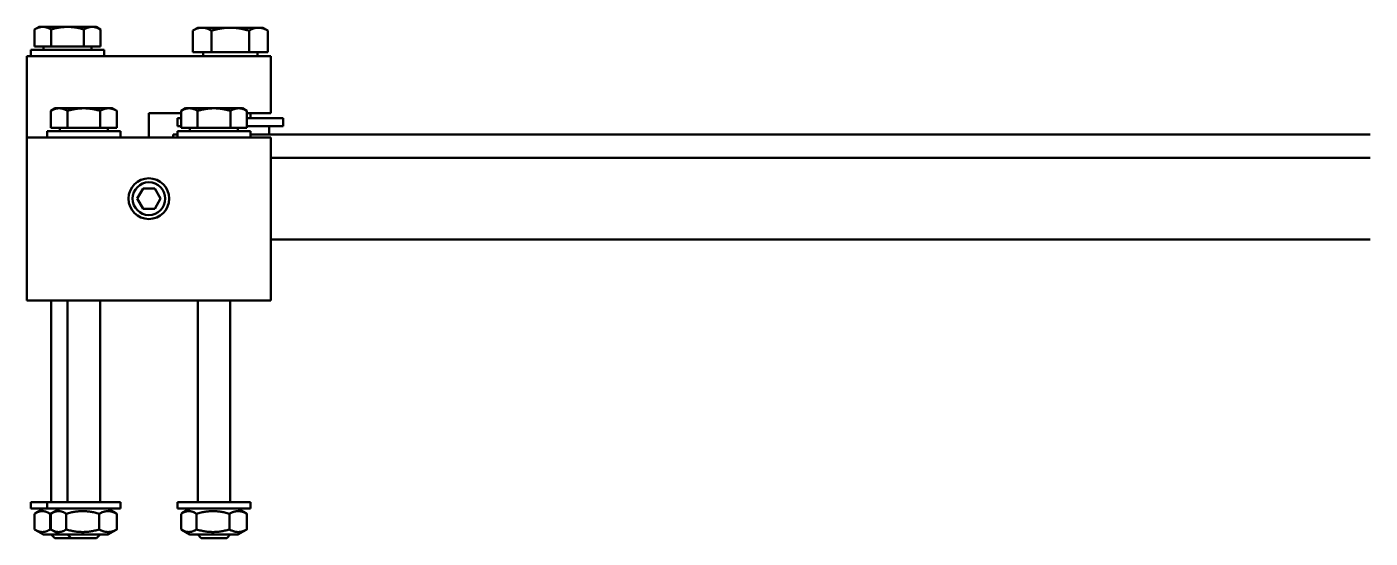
# Model space of a CAD drawing. Header units: millimetres. Extents: x -1492 to 2520, y -1551 to 1782.
# Drawn here: x 318.8 to 483.9, y 996.3 to 1059.1 of the extents above; entities that cross this region are included whole.
import ezdxf

# ---------------------------------------------------------------- set-up
doc = ezdxf.new("R2010")
doc.units = ezdxf.units.MM
doc.header["$LTSCALE"] = 6
doc.layers.add('Visible (ISO)', color=7, linetype='Continuous', lineweight=50)

msp = doc.modelspace()

# ---------------------------------------------------------------- linework, layer by layer
at = {"layer": 'Visible (ISO)'}
for p, q in [((320.33, 1059.12), (319.79, 1058.81)), ((319.79, 1056.72), (319.79, 1058.81)), ((320.8, 1059.12), (320.33, 1059.12)), ((323.83, 1059.12), (320.8, 1059.12)), ((321.81, 1056.72), (321.81, 1058.81)), ((326.86, 1059.12), (323.83, 1059.12)), ((325.85, 1056.72), (325.85, 1058.81)), ((327.33, 1059.12), (326.86, 1059.12)), ((327.33, 1059.12), (327.87, 1058.81)), ((327.87, 1056.72), (327.87, 1058.81)), ((339.83, 1059.02), (339.21, 1058.66)), ((339.21, 1056.02), (339.21, 1058.66)), ((340.37, 1059.02), (339.83, 1059.02)), ((343.83, 1059.02), (340.37, 1059.02)), ((341.52, 1056.02), (341.52, 1058.66)), ((347.3, 1059.02), (343.83, 1059.02)), ((346.14, 1056.02), (346.14, 1058.66)), ((347.83, 1059.02), (347.3, 1059.02)), ((347.83, 1059.02), (348.45, 1058.66)), ((348.45, 1056.02), (348.45, 1058.66)), ((321.81, 1056.72), (319.79, 1056.72)), ((320.88, 1056.72), (320.88, 1056.32)), ((325.85, 1056.72), (321.81, 1056.72)), ((327.87, 1056.72), (325.85, 1056.72)), ((326.78, 1056.72), (326.78, 1056.32)), ((348.83, 1055.52), (318.83, 1055.52)), ((318.83, 1045.52), (318.83, 1055.52)), ((328.33, 1056.32), (319.33, 1056.32)), ((319.33, 1056.32), (319.33, 1055.52)), ((328.33, 1056.32), (328.33, 1055.52)), ((341.52, 1056.02), (339.21, 1056.02)), ((340.48, 1056.02), (340.48, 1055.52)), ((346.14, 1056.02), (341.52, 1056.02)), ((348.45, 1056.02), (346.14, 1056.02)), ((347.18, 1056.02), (347.18, 1055.52)), ((348.83, 1048.52), (348.83, 1055.52)), ((322.33, 1049.12), (321.79, 1048.81)), ((321.79, 1046.72), (321.79, 1048.81)), ((322.8, 1049.12), (322.33, 1049.12)), ((325.83, 1049.12), (322.8, 1049.12)), ((323.81, 1046.72), (323.81, 1048.81)), ((328.86, 1049.12), (325.83, 1049.12)), ((327.85, 1046.72), (327.85, 1048.81)), ((329.33, 1049.12), (328.86, 1049.12)), ((329.33, 1049.12), (329.87, 1048.81)), ((329.87, 1046.72), (329.87, 1048.81)), ((333.83, 1048.52), (337.79, 1048.52)), ((333.83, 1045.52), (333.83, 1048.52)), ((338.33, 1049.12), (337.79, 1048.81)), ((337.79, 1046.72), (337.79, 1048.81)), ((338.8, 1049.12), (338.33, 1049.12)), ((341.83, 1049.12), (338.8, 1049.12)), ((339.81, 1046.72), (339.81, 1048.81)), ((344.86, 1049.12), (341.83, 1049.12)), ((343.85, 1046.72), (343.85, 1048.81)), ((345.33, 1049.12), (344.86, 1049.12)), ((345.33, 1049.12), (345.87, 1048.81)), ((345.87, 1046.72), (345.87, 1048.81)), ((345.87, 1048.52), (348.83, 1048.52)), ((346.33, 1048.52), (346.33, 1047.92)), ((323.81, 1046.72), (321.79, 1046.72)), ((322.88, 1046.72), (322.88, 1046.32)), ((327.85, 1046.72), (323.81, 1046.72)), ((329.87, 1046.72), (327.85, 1046.72)), ((328.78, 1046.72), (328.78, 1046.32)), ((337.79, 1047.92), (337.33, 1047.92)), ((337.33, 1047.92), (337.33, 1046.92)), ((337.79, 1046.92), (337.33, 1046.92)), ((339.81, 1046.72), (337.79, 1046.72)), ((338.88, 1046.72), (338.88, 1046.32)), ((343.85, 1046.72), (339.81, 1046.72)), ((345.87, 1046.72), (343.85, 1046.72)), ((344.78, 1046.72), (344.78, 1046.32)), ((350.33, 1047.92), (345.87, 1047.92)), ((350.33, 1046.92), (345.87, 1046.92)), ((348.63, 1046.92), (348.63, 1045.92)), ((350.33, 1047.92), (350.33, 1046.92)), ((348.83, 1045.52), (318.83, 1045.52)), ((318.83, 1025.52), (318.83, 1045.52)), ((330.33, 1046.32), (321.33, 1046.32)), ((321.33, 1046.32), (321.33, 1045.52)), ((330.33, 1046.32), (330.33, 1045.52)), ((337.33, 1045.92), (336.83, 1045.92)), ((336.83, 1045.52), (336.83, 1045.92)), ((346.33, 1046.32), (337.33, 1046.32)), ((337.33, 1046.32), (337.33, 1045.52)), ((346.33, 1046.32), (346.33, 1045.52)), ((346.33, 1045.92), (483.93, 1045.92)), ((348.83, 1025.52), (348.83, 1045.52)), ((348.83, 1043.02), (483.93, 1043.02)), ((332.39, 1038.02), (333.11, 1039.27)), ((333.11, 1039.27), (334.55, 1039.27)), ((334.55, 1039.27), (335.27, 1038.02)), ((333.11, 1036.77), (332.39, 1038.02)), ((335.27, 1038.02), (334.55, 1036.77)), ((334.55, 1036.77), (333.11, 1036.77)), ((348.83, 1033.02), (483.93, 1033.02)), ((348.83, 1025.52), (318.83, 1025.52)), ((321.83, 1025.52), (321.83, 1000.75)), ((323.83, 1025.52), (323.83, 1000.75)), ((327.83, 1025.52), (327.83, 1000.75)), ((339.83, 1025.52), (339.83, 1000.75)), ((343.83, 1025.52), (343.83, 1000.75)), ((321.33, 1000.75), (319.33, 1000.75)), ((319.33, 1000.75), (319.33, 999.95)), ((330.33, 1000.75), (321.33, 1000.75)), ((321.33, 1000.75), (321.33, 999.95)), ((330.33, 1000.75), (330.33, 999.95)), ((346.33, 1000.75), (337.33, 1000.75)), ((337.33, 1000.75), (337.33, 999.95)), ((346.33, 1000.75), (346.33, 999.95)), ((321.33, 999.95), (319.33, 999.95)), ((319.79, 997.38), (319.79, 999.32)), ((320.88, 999.95), (319.87, 999.37)), ((330.33, 999.95), (321.33, 999.95)), ((321.68, 997.38), (321.68, 999.32)), ((321.79, 997.38), (321.79, 999.32)), ((322.88, 999.95), (321.87, 999.37)), ((323.68, 997.38), (323.68, 999.32)), ((327.72, 997.38), (327.72, 999.32)), ((328.78, 999.95), (329.79, 999.37)), ((329.87, 997.38), (329.87, 999.32)), ((346.33, 999.95), (337.33, 999.95)), ((337.79, 997.38), (337.79, 999.32)), ((338.88, 999.95), (337.87, 999.37)), ((339.68, 997.38), (339.68, 999.32)), ((343.72, 997.38), (343.72, 999.32)), ((344.78, 999.95), (345.79, 999.37)), ((345.87, 997.38), (345.87, 999.32)), ((320.88, 996.75), (319.87, 997.33)), ((322.88, 996.75), (321.87, 997.33)), ((328.78, 996.75), (329.79, 997.33)), ((338.88, 996.75), (337.87, 997.33)), ((344.78, 996.75), (345.79, 997.33)), ((320.88, 996.75), (322.88, 996.75)), ((322.26, 996.32), (321.83, 996.75)), ((324.26, 996.32), (322.26, 996.32)), ((322.88, 996.75), (328.78, 996.75)), ((324.26, 996.32), (323.83, 996.75)), ((327.4, 996.32), (324.26, 996.32)), ((327.4, 996.32), (327.83, 996.75)), ((338.88, 996.75), (344.78, 996.75)), ((340.26, 996.32), (339.83, 996.75)), ((343.4, 996.32), (340.26, 996.32)), ((343.4, 996.32), (343.83, 996.75))]:
    msp.add_line(p, q, dxfattribs=at)
for radius in [2.5, 2.01]:
    msp.add_circle((333.83, 1038.02), radius, dxfattribs=at)
for points, weights in [([(320.8, 1059.12), (320.33, 1059.12), (319.79, 1058.81)], [1, 1.0379548493, 1]), ([(321.81, 1058.81), (321.27, 1059.12), (320.8, 1059.12)], [1, 1.0379548493, 1]), ([(323.83, 1059.12), (322.89, 1059.12), (321.81, 1058.81)], [1, 1.0379548493, 1]), ([(325.85, 1058.81), (324.77, 1059.12), (323.83, 1059.12)], [1, 1.0379548493, 1]), ([(326.86, 1059.12), (326.39, 1059.12), (325.85, 1058.81)], [1, 1.0379548493, 1]), ([(327.87, 1058.81), (327.33, 1059.12), (326.86, 1059.12)], [1, 1.0379548493, 1]), ([(340.37, 1059.02), (339.83, 1059.02), (339.21, 1058.66)], [1, 1.0379548493, 1]), ([(341.52, 1058.66), (340.9, 1059.02), (340.37, 1059.02)], [1, 1.0379548493, 1]), ([(343.83, 1059.02), (342.76, 1059.02), (341.52, 1058.66)], [1, 1.0379548493, 1]), ([(346.14, 1058.66), (344.9, 1059.02), (343.83, 1059.02)], [1, 1.0379548493, 1]), ([(347.3, 1059.02), (346.76, 1059.02), (346.14, 1058.66)], [1, 1.0379548493, 1]), ([(348.45, 1058.66), (347.83, 1059.02), (347.3, 1059.02)], [1, 1.0379548493, 1]), ([(322.8, 1049.12), (322.33, 1049.12), (321.79, 1048.81)], [1, 1.0379548493, 1]), ([(323.81, 1048.81), (323.27, 1049.12), (322.8, 1049.12)], [1, 1.0379548493, 1]), ([(325.83, 1049.12), (324.89, 1049.12), (323.81, 1048.81)], [1, 1.0379548493, 1]), ([(327.85, 1048.81), (326.77, 1049.12), (325.83, 1049.12)], [1, 1.0379548493, 1]), ([(328.86, 1049.12), (328.39, 1049.12), (327.85, 1048.81)], [1, 1.0379548493, 1]), ([(329.87, 1048.81), (329.33, 1049.12), (328.86, 1049.12)], [1, 1.0379548493, 1]), ([(338.8, 1049.12), (338.33, 1049.12), (337.79, 1048.81)], [1, 1.0379548493, 1]), ([(339.81, 1048.81), (339.27, 1049.12), (338.8, 1049.12)], [1, 1.0379548493, 1]), ([(341.83, 1049.12), (340.89, 1049.12), (339.81, 1048.81)], [1, 1.0379548493, 1]), ([(343.85, 1048.81), (342.77, 1049.12), (341.83, 1049.12)], [1, 1.0379548493, 1]), ([(344.86, 1049.12), (344.39, 1049.12), (343.85, 1048.81)], [1, 1.0379548493, 1]), ([(345.87, 1048.81), (345.33, 1049.12), (344.86, 1049.12)], [1, 1.0379548493, 1]), ([(321.68, 999.32), (320.74, 999.9), (319.79, 999.32)], [1, 1.15470053838, 1]), ([(321.89, 999.38), (321.79, 999.35), (321.68, 999.32)], [1.01329572314, 1.00696109119, 1]), ([(323.68, 999.32), (322.74, 999.9), (321.79, 999.32)], [1, 1.15470053838, 1]), ([(327.72, 999.32), (325.7, 999.9), (323.68, 999.32)], [1, 1.15470053838, 1]), ([(329.87, 999.32), (328.8, 999.9), (327.72, 999.32)], [1, 1.15470053838, 1]), ([(329.79, 999.37), (329.83, 999.34), (329.87, 999.32)], [1.01093397769, 1.00567518268, 1]), ([(339.68, 999.32), (338.74, 999.9), (337.79, 999.32)], [1, 1.15470053838, 1]), ([(343.72, 999.32), (341.7, 999.9), (339.68, 999.32)], [1, 1.15470053838, 1]), ([(345.87, 999.32), (344.8, 999.9), (343.72, 999.32)], [1, 1.15470053838, 1]), ([(345.79, 999.37), (345.83, 999.34), (345.87, 999.32)], [1.01093397769, 1.00567518268, 1]), ([(319.79, 997.38), (320.74, 996.8), (321.68, 997.38)], [1, 1.15470053838, 1]), ([(321.68, 997.38), (321.79, 997.35), (321.89, 997.32)], [1, 1.00696109119, 1.01329572314]), ([(321.79, 997.38), (322.74, 996.8), (323.68, 997.38)], [1, 1.15470053838, 1]), ([(323.68, 997.38), (325.7, 996.8), (327.72, 997.38)], [1, 1.15470053838, 1]), ([(327.72, 997.38), (328.8, 996.8), (329.87, 997.38)], [1, 1.15470053838, 1]), ([(329.87, 997.38), (329.83, 997.35), (329.79, 997.33)], [1, 1.00567518268, 1.01093397769]), ([(337.79, 997.38), (338.74, 996.8), (339.68, 997.38)], [1, 1.15470053838, 1]), ([(339.68, 997.38), (341.7, 996.8), (343.72, 997.38)], [1, 1.15470053838, 1]), ([(343.72, 997.38), (344.8, 996.8), (345.87, 997.38)], [1, 1.15470053838, 1]), ([(345.87, 997.38), (345.83, 997.35), (345.79, 997.33)], [1, 1.00567518268, 1.01093397769])]:
    msp.add_rational_spline(points, weights, degree=2, dxfattribs=at)

doc.saveas('drawing.dxf')
